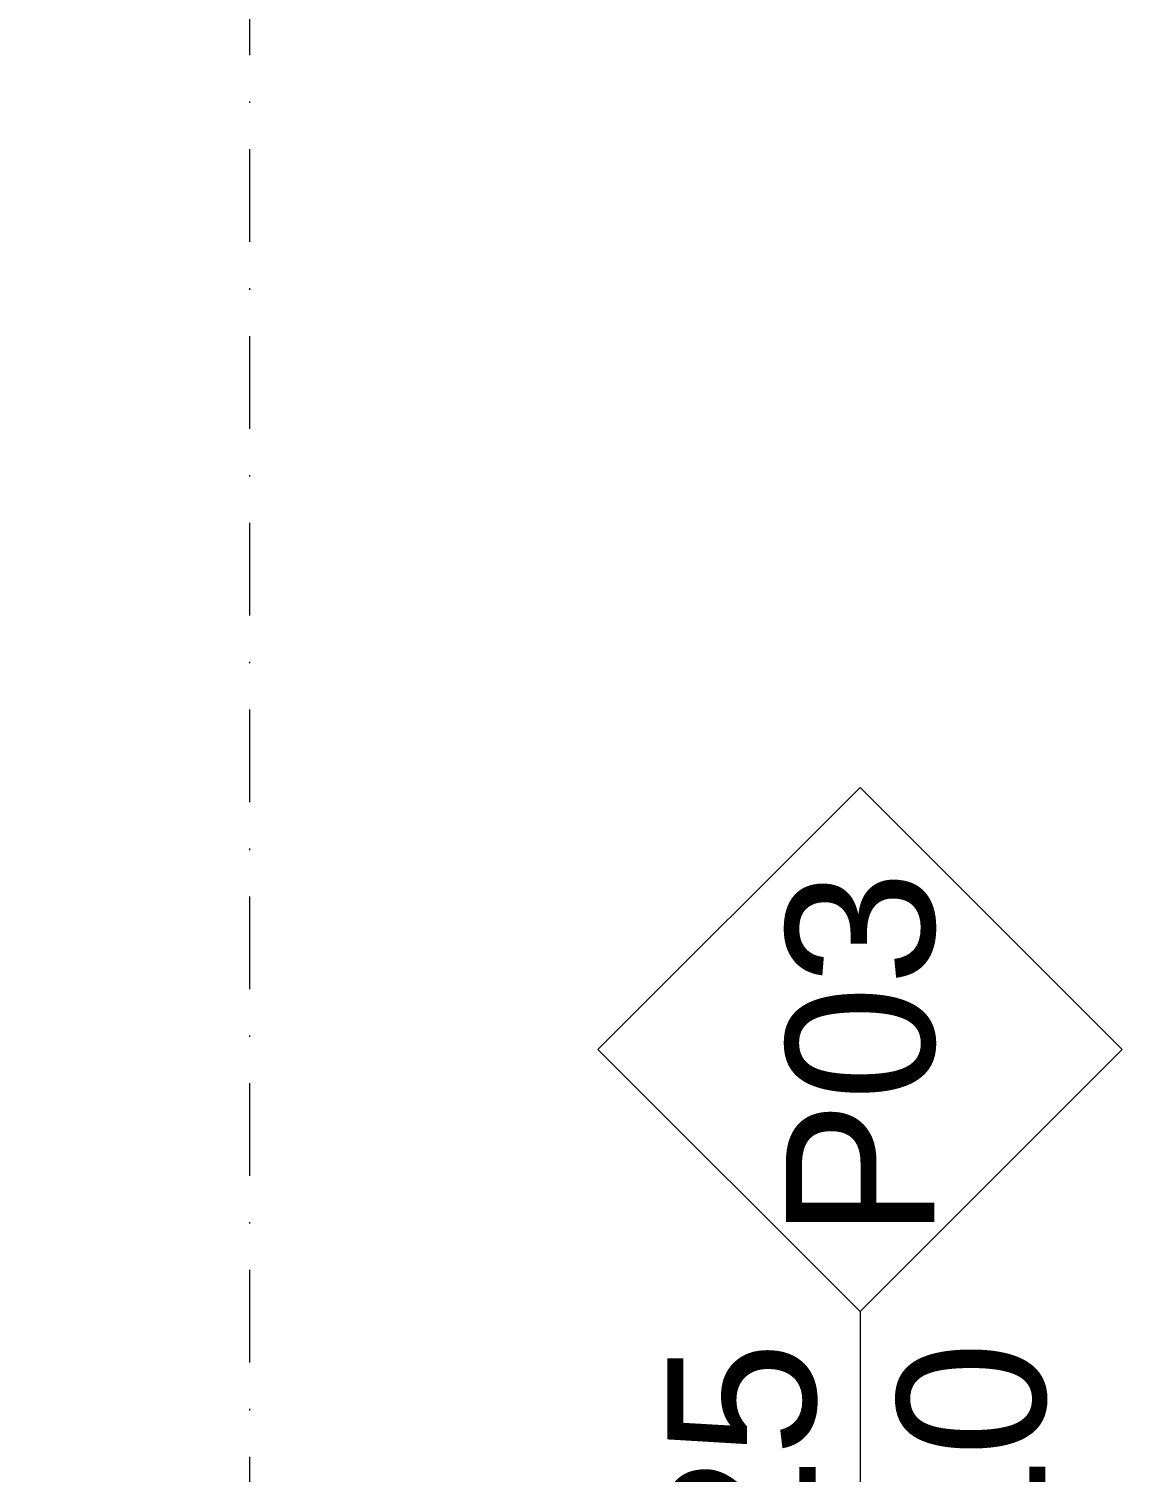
# Model space of a CAD drawing. Extents: x -1299 to 23780, y -3010 to 8106.
# Drawn here: x 9736.9 to 9810.6, y 2884.2 to 2981.5 of the extents above; entities that cross this region are included whole.
import ezdxf
from ezdxf.enums import TextEntityAlignment as Align

# ---------------------------------------------------------------- set-up
doc = ezdxf.new("R2010")
doc.units = 0
doc.header["$LTSCALE"] = 25
doc.header["$MEASUREMENT"] = 0
doc.linetypes.add('DASHDOT2', pattern=[0.5, 0.25, -0.125, 0, -0.125])
doc.layers.get('0').update_dxf_attribs({"color": 9, "lineweight": 9})
doc.layers.add('21', color=9, linetype='Continuous', lineweight=9)
doc.layers.add('22', color=8, linetype='Continuous', lineweight=9)
doc.styles.add('Arial', font='arial.ttf', dxfattribs={"height": 2.5})

# ---------------------------------------------------------------- blocks, each defined once
blk = doc.blocks.new('0_windowno')
for points in [[(0, 3.536), (-3.536, 0), (0, -3.536), (3.536, 0), (0, 3.536)], [(3.536, 0), (11.536, 0)]]:
    blk.add_lwpolyline(points)
at = {"style": 'Arial'}
blk.add_attdef('GENISLIK', text='', height=2, dxfattribs=at).set_placement((4.036, 0), align=Align.BOTTOM_LEFT)
blk.add_attdef('PENCERENO', text='', height=2, dxfattribs=at).set_placement((0, 0), align=Align.MIDDLE_CENTER)
blk.add_attdef('YUKSEKLIK', text='', height=2, dxfattribs=at).set_placement((4.036, -0.5), align=Align.TOP_LEFT)

msp = doc.modelspace()

# ---------------------------------------------------------------- linework, layer by layer
at = {"layer": '21', "linetype": 'DASHDOT2'}
msp.add_lwpolyline([(9677.235, 2538.752), (9751.806, 2538.752), (9751.806, 4039.486)], dxfattribs=at)

# ---------------------------------------------------------------- block references
at = {"layer": '22'}
ref = msp.add_blockref('0_windowno', (9792.968, 2912.667), dxfattribs=dict(at, xscale=-5, yscale=5, zscale=5, rotation=90))
ref.add_attrib('PENCERENO', 'P03', dxfattribs={"layer": '0', "height": 10, "rotation": 90, "style": 'Arial'}).set_placement((9792.968, 2912.319), align=Align.MIDDLE_CENTER)
ref.add_attrib('GENISLIK', '125', dxfattribs={"layer": '0', "height": 10, "rotation": 90, "style": 'Arial'}).set_placement((9792.968, 2869.672), align=Align.BOTTOM_LEFT)
ref.add_attrib('YUKSEKLIK', '210', dxfattribs={"layer": '0', "height": 10, "rotation": 90, "style": 'Arial'}).set_placement((9795.468, 2869.672), align=Align.TOP_LEFT)

doc.saveas('drawing.dxf')
